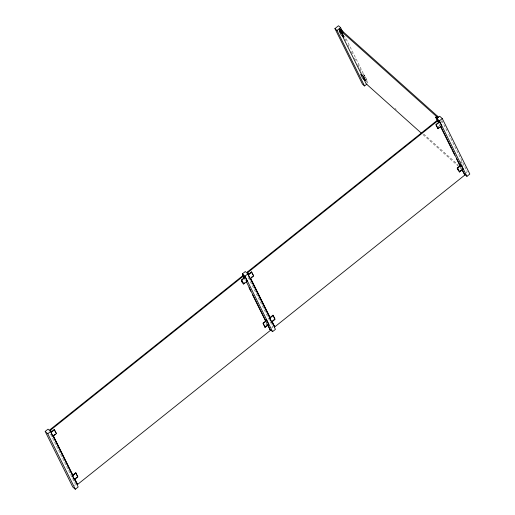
<?xml version="1.0" encoding="UTF-8"?>
<svg xmlns="http://www.w3.org/2000/svg" width="515" height="515" viewBox="0 0 515 515"><rect width="100%" height="100%" fill="white"/><g stroke="black" fill="none" stroke-linecap="round" stroke-linejoin="round"><path stroke-width="0.39" stroke-dasharray="2.58 1.93" d="M364.324 75.731L364.684 75.448L362.09 73.124M366.236 79.58L366.59 79.297L364.684 75.448M438.181 126.825L440.563 124.92M459.76 162.901L461.195 161.762L460.159 160.828M461.672 166.751L463.107 165.605L461.195 161.762M265.875 324.946L267.073 323.993M74.443 485.555L75.589 484.641M271.695 327.958L272.841 327.044L247.438 275.873M466.081 172.647L467.227 171.733L448.262 133.533M366.043 81.248L368.122 83.102L345.224 36.977M395.011 108.401L396.209 109.47M423.716 134.067L458.402 165.09M423.002 134.64L459.477 167.266M460.075 167.8L461.273 168.869M441.825 120.562L447.908 132.812M440.982 121.038L441.619 122.319M439.469 124.437L440.106 125.724M460.642 167.085L461.279 168.366M344.934 38.722L346.009 40.885M348.159 45.211L348.874 46.653M351.378 51.693L352.453 53.856M354.597 58.182L355.672 60.345M357.816 64.671L362.109 73.317M266.139 321.572L267.092 323.497M244.767 279.111L245.404 280.392M266.255 322.396L267.208 324.321M50.547 434.19L75.235 483.92"/><path stroke-width="0.77" d="M366.925 84.054L364.543 85.96L362.463 84.106L334.917 28.608L338.497 25.75L340.576 27.604L342.72 31.93M364.543 85.96L336.99 30.469L340.576 27.604M339.218 29.497L339.932 28.924L438.001 116.628L437.286 117.201L339.218 29.497L340.679 32.445M340.048 31.164L342.121 33.018L344.033 36.868L343.672 37.151L341.078 34.833L339.166 30.984L340.125 30.224M343.672 37.151L341.76 33.308L342.121 33.018M363.609 76.304L365.521 80.153L365.161 80.437L363.249 76.593L363.609 76.304L361.53 74.45M437.274 120.504L435.677 117.298L436.038 117.008L437.596 118.405M45.178 431.435L48.043 429.143L50.637 431.467L78.183 486.965L75.319 489.25L72.724 486.933L45.178 431.435L47.773 433.752L75.319 489.25M244.567 278.126L242.43 273.838L245.295 271.547L247.889 273.871L275.435 329.362L272.57 331.654L269.976 329.33M438.954 122.821L436.817 118.527L439.681 116.236L442.276 118.559L469.822 174.057L466.957 176.342L464.363 174.025M51.094 431.827L50.032 429.684L242.983 275.519L243.505 275.982L50.547 430.147L51.616 432.291M248.346 274.231L247.284 272.087L437.37 120.207L437.892 120.671L247.799 272.551L248.867 274.695M47.773 433.752L50.637 431.467M272.57 331.654L245.024 276.156L247.889 273.871M466.957 176.342L439.411 120.845L442.276 118.559M52.833 436.469L56.412 433.604L54.242 429.523L51.378 431.815L50.856 431.351M244.271 276.381L245.307 277.308L247.219 281.158L243.634 284.016L241.464 279.935L244.329 277.649L243.814 277.186M250.078 278.866L253.663 276.008L251.487 271.926L248.629 274.218L248.108 273.748M439.289 122.351L438.658 121.07L439.694 121.997L441.606 125.847L438.02 128.705L435.851 124.624L438.716 122.338L438.201 121.875M50.921 432.619L54.5 429.755M243.634 284.016L241.728 280.166L245.307 277.308M248.172 275.016L251.751 272.158M438.02 128.705L436.115 124.855L439.694 121.997M53.29 435.664L55.002 434.287M243.376 283.784L244.522 282.87M251.108 277.604L252.253 276.69M437.763 128.473L438.909 127.559M75.988 473.047L72.409 475.905L74.315 479.755L77.9 476.89L75.724 472.809L72.866 475.1L72.345 474.637M265.753 319.667L266.796 320.594L268.701 324.444L265.122 327.302L262.953 323.22L265.817 320.935L265.302 320.472M273.24 315.444L269.66 318.309L271.566 322.152L275.145 319.294L272.976 315.212L270.111 317.504L269.596 317.04M460.14 164.356L461.183 165.283L463.088 169.132L459.509 171.991L457.339 167.916L460.204 165.624L459.683 165.161M265.122 327.302L263.216 323.452L266.796 320.594M459.509 171.991L457.603 168.148L461.183 165.283M74.772 478.95L77.063 477.115M264.865 327.07L266.583 325.699M272.023 321.354L274.315 319.519M459.251 171.759L462.116 169.474M74.521 479.021L77.527 484.486L270.478 330.321L267.639 324.605M271.772 321.424L274.772 326.89L464.865 175.016L462.219 169.699M340.602 29.838L343.196 32.162M437.113 116.152L438.671 117.542M339.166 30.984L341.76 33.308M435.677 117.298L437.235 118.688M436.817 118.527L439.411 120.845M334.917 28.608L336.99 30.469M342.475 35.477L344.033 36.868M363.249 76.593L360.655 74.269L362.566 78.119L365.161 80.437M462.052 168.205L463.088 169.132M421.804 133.572L366.191 83.836L363.706 78.834M464.865 175.016L462.219 170.259M253.663 276.008L251.487 271.926M247.284 272.087L247.799 272.551M242.43 273.838L245.024 276.156M246.176 280.231L247.219 281.158M270.478 330.321L267.478 324.856M56.412 433.604L54.242 429.523M50.032 429.684L50.547 430.147M436.038 117.008L436.675 118.296M440.731 126.394L460.603 166.435M437.37 120.207L438.439 122.351M440.563 126.645L451.211 148.095M451.925 149.524L454.764 155.247M456.541 158.82L459.38 164.536M457.14 168.09L458.414 170.658M342.411 35.934L362.167 75.731M272.976 315.212L274.572 318.418M250.638 278.267L270.517 318.309M272.287 321.888L274.772 326.89M250.477 278.518L269.995 317.845M248.488 275.66L249.762 278.229M246.344 281.705L265.862 321.025M242.983 275.519L244.052 277.662M249.022 287.673L250.792 291.252M252.569 294.825L265.347 320.562M241.265 280.115L242.539 282.677M241.323 280.521L242.597 283.089M75.724 472.809L77.321 476.021M53.386 435.87L73.265 475.911M75.042 479.484L77.527 484.486M53.225 436.121L72.744 475.442M51.236 433.257L52.511 435.825"/></g></svg>
